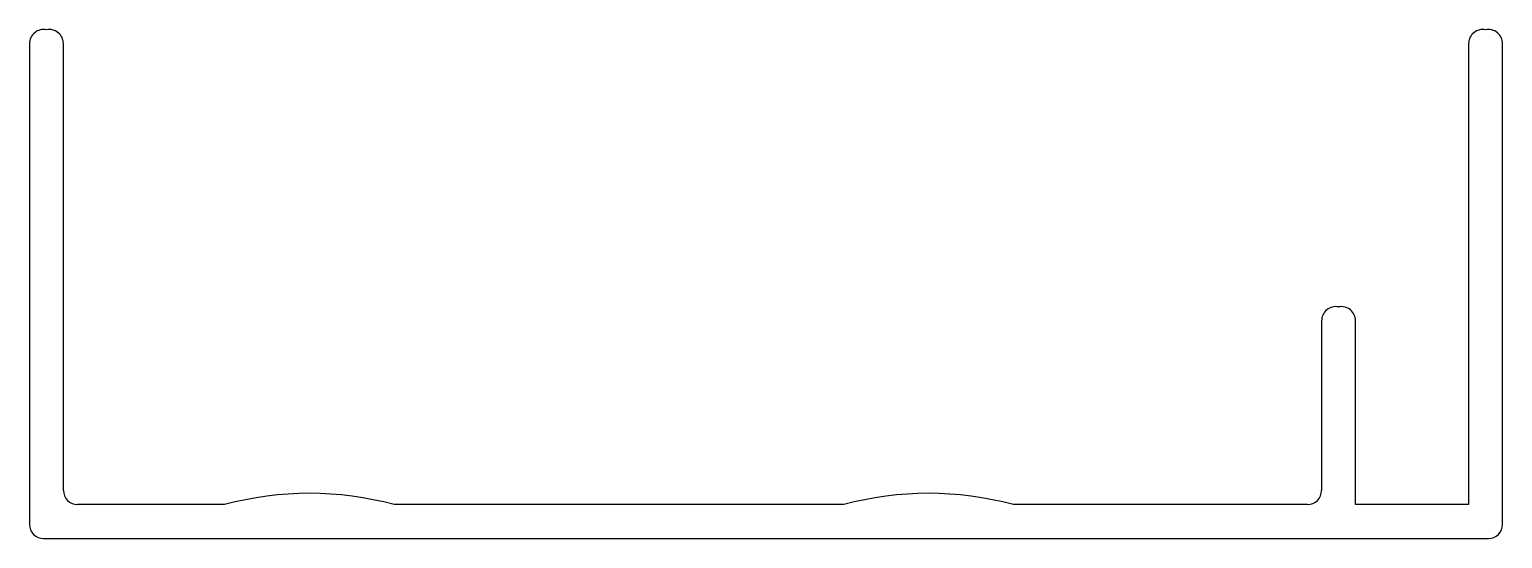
# Model space of a CAD drawing. Extents: x 2416 to 2677, y 1592 to 1682.
import ezdxf

# ---------------------------------------------------------------- set-up
doc = ezdxf.new("R2010")
doc.units = 0
doc.layers.get('0').update_dxf_attribs({"linetype": 'CONTINUOUS'})

msp = doc.modelspace()

# ---------------------------------------------------------------- linework, layer by layer
for p, q in [((2416.43, 1679.94), (2416.43, 1594.94)), ((2422.43, 1600.94), (2422.43, 1679.94)), ((2670.93, 1679.94), (2670.93, 1598.44)), ((2676.93, 1594.94), (2676.93, 1679.94)), ((2644.93, 1630.94), (2644.93, 1600.94)), ((2650.93, 1598.44), (2650.93, 1630.94)), ((2450.93, 1598.44), (2424.93, 1598.44)), ((2560.43, 1598.44), (2480.93, 1598.44)), ((2642.43, 1598.44), (2590.43, 1598.44)), ((2670.93, 1598.44), (2650.93, 1598.44)), ((2418.93, 1592.44), (2674.43, 1592.44))]:
    msp.add_line(p, q)
for centre, radius, start, end in [((2418.93, 1679.94), 2.5, 78.463, 180), ((2419.93, 1679.94), 2.5, 0, 101.537), ((2673.43, 1679.94), 2.5, 78.463, 180), ((2674.43, 1679.94), 2.5, 0, 101.537), ((2647.43, 1630.94), 2.5, 78.463, 180), ((2648.43, 1630.94), 2.5, 0, 101.537), ((2424.93, 1600.94), 2.5, 180, 270), ((2465.93, 1543.19), 57.25, 74.8107, 105.1893), ((2575.43, 1543.19), 57.25, 74.8107, 105.1893), ((2642.43, 1600.94), 2.5, 270, 0), ((2418.93, 1594.94), 2.5, 180, 270), ((2674.43, 1594.94), 2.5, 270, 0)]:
    msp.add_arc(centre, radius, start, end)

doc.saveas('drawing.dxf')
